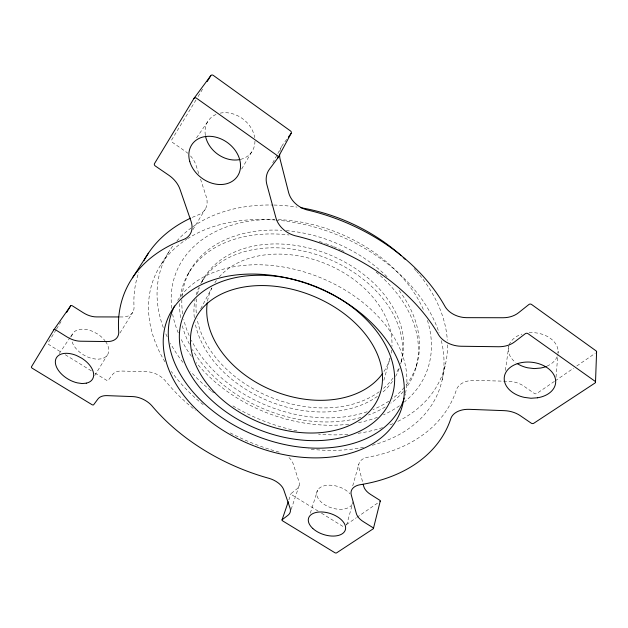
<?xml version="1.0" encoding="UTF-8"?>
<svg xmlns="http://www.w3.org/2000/svg" width="628" height="628" viewBox="0 0 628 628"><rect width="100%" height="100%" fill="white"/><g stroke="black" fill="none" stroke-linecap="round" stroke-linejoin="round"><path stroke-width="0.47" stroke-dasharray="3.14 2.35" d="M556.008 377.255L557.9 354.137M557.978 353.171L558.135 351.248M505.375 370.426L508.845 345.902A24.947 17.89 5.4 0 0 515.745 362.529M442.167 379.807L445.629 363.541M416.136 367.16L417.18 362.937M400.672 363.887L401.787 359.687M346.601 525.11L353.046 501.827M383.849 380.317L390.137 357.842M352.74 485.837L358.839 464.163M310.334 513.139L317.58 490.209M291.149 509.387L299.109 485.742M288.864 499.966L291.031 493.639M200.701 308.78L211.707 288.197M272.733 162.864L277.372 154.347M277.835 153.491L281.548 146.669M201.981 281.587L204.076 277.788M187.921 274.31L190.096 270.535M241.647 169.042L251.569 152.133M192.859 229.683L205.372 209.006M56.057 329.833L48.011 343.045A1.437 0.856 31.9 0 0 48.788 344.536L61.991 352.701M56.559 329.001L61.583 320.743M196.022 99.907L171.593 140.036A1.884 1.452 39.7 0 0 172.378 142.352L185.378 151.372A22.875 17.443 37.6 0 1 187.803 153.248M198.063 96.563L203.66 87.363M94.742 375.505L107.294 355.15M161.066 264.443L169.827 250.305M119.972 332.997L132.681 312.414M59.244 353.58L70.053 337.558M70.595 336.757L72.754 333.554M196.54 137.854L207.923 121.314M286.737 139.33L282.914 144.487A23.683 19.908 30.1 0 0 279.876 151.544M346.444 524.545L356.037 517.943M356.83 517.394L378.409 502.541M554.398 381.4L536.775 393.528A1.711 1.177 6.4 0 1 534.365 393.458L523.713 386.063A20.936 14.35 8 0 0 508.272 381.29L474.281 380.387A20.583 14.161 9.9 0 0 456.556 389.407A169.285 119.713 21.9 0 1 367.38 457.294A17.843 11.123 15.9 0 0 358.918 467.585L362.709 482.445M555.199 380.851L573.623 368.165M576.826 365.959L595.25 353.281M119.893 316.959L122.821 316.967A19.374 12.709 31.8 0 0 134.054 307.39A169.293 119.728 21.9 0 1 138.898 272.05M65.296 354.741L91.704 371.077M95.009 373.118L106.556 380.262A1.397 0.84 29 0 0 108.252 380.317L112.569 374.484A17.506 10.684 28.3 0 1 121.392 371.038L146.976 371.713A17.647 10.959 27.4 0 1 165.078 380.49A169.332 119.744 21.9 0 0 195.347 410.202M318.176 511.129L291.573 494.676A1.311 0.769 19.6 0 1 291.164 493.482L296.887 488.929A16.626 9.907 20.1 0 0 298.999 481.747L293.009 463.338A16.94 10.299 20.5 0 0 288.001 456.744M321.505 513.186L342.291 526.044A1.303 0.746 17.3 0 0 343.822 526.303M198.723 173.564L196.007 165.227A22.875 17.443 37.6 0 0 190.017 155.352M200.528 179.121L206.259 196.721A22.239 16.76 34.9 0 1 199.076 214.556A169.293 119.728 21.9 0 0 191.501 217.751M279.138 452.129A169.332 119.744 21.9 0 1 228.89 432.158M441.311 340.635A153.193 108.149 21.9 0 1 371.909 445.354M363.51 447.309A153.193 108.149 21.9 0 1 308.85 448.989M203.205 404.66A153.193 108.149 21.9 0 1 171.279 371.423M164.936 361.814A153.193 108.149 21.9 0 1 186.681 239.252M187.513 238.719A153.193 108.149 21.9 0 1 274.993 219.988M275.935 220.067A153.193 108.149 21.9 0 1 439.098 332.887M105.567 341.491A20.371 12.576 30.8 0 1 101.406 358.8L97.332 359.263L92.606 358.612A20.371 12.576 30.8 0 1 71.875 341.043M71.6 336.671A20.371 12.576 30.8 0 1 92.465 331.309L97.246 333.798A20.371 12.576 30.8 0 1 104.994 340.714M557.099 356.79A24.947 17.89 5.4 0 1 546.258 366.454M509.127 345.015A24.947 17.89 5.4 0 1 521.962 334.08M529.121 332.707A24.947 17.89 5.4 0 1 558.064 353.132M254.96 141.19A26.737 21.666 37.7 0 1 240.909 159.3M205.317 135.099A26.737 21.666 37.7 0 1 216.833 114.123M220.2 113.142A26.737 21.666 37.7 0 1 254.693 137.658M352.025 504.567A18.785 11.163 17.7 0 1 325.32 505.124A18.785 11.163 17.7 0 1 321.701 486.669A18.785 11.163 17.7 0 1 349.898 493.71M447.497 344.882A150.359 108.149 21.9 0 1 396.92 421.812M392.798 423.704A150.359 108.149 21.9 0 1 389.423 425.117M382.483 427.644A150.359 108.149 21.9 0 1 357.513 433.391M347.912 434.411A150.359 108.149 21.9 0 1 318.561 434.129M296.918 430.879A150.359 108.149 21.9 0 1 231.002 404.746M213.701 392.83A150.359 108.149 21.9 0 1 211.565 391.15M210.859 390.585A150.359 108.149 21.9 0 1 190.755 371.713M182.944 362.403A150.359 108.149 21.9 0 1 170.463 343.351M167.127 336.741A150.359 108.149 21.9 0 1 164.913 331.717M163.272 327.494A150.359 108.149 21.9 0 1 172.865 245.956M176.821 241.081A150.359 108.149 21.9 0 1 192.05 227.305M192.843 226.739A150.359 108.149 21.9 0 1 273.086 205.026M273.989 205.05A150.359 108.149 21.9 0 1 297.06 207.107M414.08 268.494A150.359 108.149 21.9 0 1 415.995 270.652M416.623 271.375A150.359 108.149 21.9 0 1 418.46 273.557M419.661 275.025A150.359 108.149 21.9 0 1 447.324 340.258M427.448 320.398A134.745 96.775 21.9 0 1 404.44 401.983M399.447 405.782A134.745 96.775 21.9 0 1 383.504 414.802M377.404 417.306A134.745 96.775 21.9 0 1 357.324 422.864M348.689 424.19A134.745 96.775 21.9 0 1 196.211 362.576M191.446 356.327A134.745 96.775 21.9 0 1 180.958 338.869M178.25 332.84A134.745 96.775 21.9 0 1 172.676 314.424M171.719 308.238A134.745 96.775 21.9 0 1 274.719 219.494M278.267 219.596A134.745 96.775 21.9 0 1 423.602 310.083M177.677 300.427A123.928 85.377 21.9 0 1 319.887 277.443A123.928 85.377 21.9 0 1 405.594 392.743M405.398 393.638A123.928 85.377 21.9 0 1 404.966 395.412M399.149 290.56A123.072 88.305 21.9 0 1 405.476 385.945M404.299 387.382A123.072 88.305 21.9 0 1 391.958 398.961M388.811 401.174A123.072 88.305 21.9 0 1 372.891 409.597M367.176 411.733A123.072 88.305 21.9 0 1 191.367 340.266M189.138 335.548A123.072 88.305 21.9 0 1 183.768 319.519M182.677 313.851A123.072 88.305 21.9 0 1 181.861 299.76M182.034 296.973A123.072 88.305 21.9 0 1 281.815 230.311M286.313 230.633A123.072 88.305 21.9 0 1 387.35 277.058M389.894 358.682A95.958 68.711 21.9 0 1 383.182 372.671M207.523 301.15A95.958 68.711 21.9 0 1 212.217 287.255M214.87 282.71A95.958 68.711 21.9 0 1 216.393 280.52M219.203 277.011A95.958 68.711 21.9 0 1 324.99 263.454A95.958 68.711 21.9 0 1 391.951 346.46M391.66 350.047A95.958 68.711 21.9 0 1 391.134 353.564M398.45 368.84A107.561 77.079 21.9 0 1 396.213 373.134M393.042 378.009A107.561 77.079 21.9 0 1 382.515 389.187M379.218 391.754A107.561 77.079 21.9 0 1 271.225 397.493A107.561 77.079 21.9 0 1 197.066 318.71M196.274 312.925A107.561 77.079 21.9 0 1 196.611 298.732M197.506 293.975A107.561 77.079 21.9 0 1 199.437 287.475M201.721 282.098A107.561 77.079 21.9 0 1 329.449 254.748A107.561 77.079 21.9 0 1 400.64 363.439M376.148 272.128A123.677 88.305 21.9 0 1 406.638 387.193M403.231 391.597A123.677 88.305 21.9 0 1 390.844 403.152M385.239 406.936A123.677 88.305 21.9 0 1 368.463 415.014M360.896 417.455A123.677 88.305 21.9 0 1 192.333 349.513M189.358 344.081A123.677 88.305 21.9 0 1 182.144 325.202M180.581 317.65A123.677 88.305 21.9 0 1 179.765 302.618M180.283 297.068A123.677 88.305 21.9 0 1 289.037 234.974M319.275 241.474A123.677 88.305 21.9 0 1 324.7 243.272M325.602 243.593A123.677 88.305 21.9 0 1 332.738 246.317M333.617 246.678A123.677 88.305 21.9 0 1 340.611 249.756M341.475 250.164A123.677 88.305 21.9 0 1 344.05 251.404M399.196 368.55A108.087 77.079 21.9 0 1 395.562 376.486M392.476 381.408A108.087 77.079 21.9 0 1 381.353 393.364M377.357 396.417A108.087 77.079 21.9 0 1 269.122 401.253A108.087 77.079 21.9 0 1 195.025 322.533M194.303 317.564A108.087 77.079 21.9 0 1 195.01 299.674M196.14 294.964A108.087 77.079 21.9 0 1 198.793 287.671M200.748 283.723A108.087 77.079 21.9 0 1 326.379 258.124A108.087 77.079 21.9 0 1 400.876 363.094"/><path stroke-width="0.94" d="M595.509 382.146L596.6 351.813M373.432 528.47L380.262 501.073M282.066 519.843L288.252 501.772M277.819 158.013L291.109 133.426A1.939 1.649 33.9 0 0 290.513 130.969L213.308 75.399A2.033 1.672 44.9 0 0 210.78 75.658L193.934 98.478L154.472 163.641A1.955 1.468 38.4 0 0 155.32 166.004L168.869 175.275A23.707 17.568 36.5 0 1 180.04 189.413L191.085 221.409A23.024 16.838 33.9 0 1 183.965 239.362A174.804 119.548 21.9 0 0 118.739 332.094A19.978 12.646 31.2 0 1 107.412 341.561L80.51 341.208A19.735 12.222 32 0 1 66.874 336.859L55.657 329.865A1.562 0.95 32.3 0 0 53.827 329.849L31.471 366.783A1.484 0.848 31.4 0 0 32.295 368.275L91.947 404.636A1.437 0.832 28.7 0 0 93.674 404.715L97.976 398.945A18.008 10.582 27.9 0 1 106.925 395.624L133.081 396.613A18.149 10.857 27.1 0 1 151.725 405.594A174.843 119.571 21.9 0 0 269.396 478.442A17.403 10.189 20.6 0 1 283.73 489.777L290.073 508.146A17.074 9.789 20.2 0 1 288.001 515.25L282.2 519.686A1.35 0.761 19.7 0 0 282.631 520.879L334.818 552.687A1.335 0.738 17.5 0 0 336.608 552.86L373.181 528.831A1.413 0.816 16.1 0 0 372.859 527.606L363.377 521.687A17.922 10.511 16 0 1 356.296 513.421L351.256 494.895A18.353 11.029 16.2 0 1 359.836 484.769A174.796 119.54 21.9 0 0 450.983 418.146A21.258 14.146 10.6 0 1 469.195 409.33L504.268 410.657A21.635 14.35 8.8 0 1 520.22 415.642L531.249 423.186A1.774 1.177 7.3 0 0 533.737 423.296L594.944 383.064A1.931 1.319 2.9 0 0 594.944 381.196L528.054 333.688A1.923 1.405 5.3 0 0 525.346 333.664L514.544 341.93A23.691 17.474 7.3 0 1 498.71 346.742L460.952 346.248A23.118 17.113 10.1 0 1 438.752 335.085A174.859 119.595 21.9 0 0 295.042 235.728A23.84 19.052 26.3 0 1 276.006 218.151L266.822 184.381A24.594 20.12 29.2 0 1 269.475 169.183L277.819 158.013A2.01 1.664 32.6 0 0 277.176 155.508L196.533 98.235A2.112 1.696 42.9 0 0 193.934 98.478M66.615 312.485L70.634 305.875A1.515 0.958 32.9 0 1 72.424 305.867L83.265 312.728A19.146 12.285 32.6 0 0 96.524 316.912L118.92 316.959M207.224 81.514L210.78 75.658M132.508 277.804L148.396 253.202M53.827 329.849L70.634 305.875M288.378 137.116L291.109 133.426M363.188 484.298L363.659 486.158A17.427 10.621 15.7 0 0 370.504 494.385L379.712 500.21A1.374 0.824 15.8 0 1 380.011 501.442M143.906 260.706A169.293 119.728 21.9 0 1 190.684 218.128M279.601 154.143A23.683 19.908 30.1 0 0 280.166 159.481L288.652 192.702A22.977 18.887 26.8 0 0 306.896 209.885A169.348 119.767 21.9 0 1 445.213 306.833A22.318 17.019 9.2 0 0 466.635 317.666L503.161 317.744A22.859 17.356 6.2 0 0 518.485 312.791L528.949 304.47A1.853 1.397 4.1 0 1 531.571 304.462L596.058 350.871A1.86 1.311 1.7 0 1 596.349 352.465M546.258 366.454A24.947 17.89 5.4 0 1 540.394 368.071L534.185 368.597L527.724 367.804A24.947 17.89 5.4 0 1 517.197 363.549M240.077 159.496A26.737 21.666 37.7 0 1 205.466 135.986M300.788 207.711A150.359 108.149 21.9 0 1 401.221 255.682M403.231 257.519A150.359 108.149 21.9 0 1 405.209 259.38M404.228 398.034A123.928 85.377 21.9 0 1 255.91 435.761A123.928 85.377 21.9 0 1 174.529 305.977M326.254 291.227A111.831 76.969 21.9 0 1 361.83 430.141A111.831 76.969 21.9 0 1 185.488 364.648A111.831 76.969 21.9 0 1 296.604 280.221M297.531 280.465A111.831 76.969 21.9 0 1 304.87 282.631M305.781 282.93A111.831 76.969 21.9 0 1 312.124 285.159M313.027 285.497A111.831 76.969 21.9 0 1 318.38 287.648M319.267 288.032A111.831 76.969 21.9 0 1 325.39 290.811M382.688 373.385A95.958 68.711 21.9 0 1 273.714 390.961A95.958 68.711 21.9 0 1 207.248 302.853M86.287 383.159L82.135 383.567L77.299 382.86A20.975 12.474 30.4 0 1 55.343 362.183A20.975 12.474 30.4 0 1 76.632 355.566L81.569 358.109A20.975 12.474 30.4 0 1 93.47 372.883A20.975 12.474 30.4 0 1 86.287 383.159M537.395 397.799L530.974 398.254L524.302 397.375A25.826 17.961 6.4 0 1 508.327 369.099A25.826 17.961 6.4 0 1 550.528 370.473A25.826 17.961 6.4 0 1 537.395 397.799M189.789 161.584A27.75 21.901 36.3 0 0 233.169 180.683A27.75 21.901 36.3 0 0 221.103 138.961A27.75 21.901 36.3 0 0 189.789 161.584M312.76 528.438A19.295 11.029 17.9 0 0 344.56 531.531A19.295 11.029 17.9 0 0 323.553 512.095A19.295 11.029 17.9 0 0 312.76 528.438M197.53 410.602A125.333 85.29 21.9 0 0 399.863 413.224A125.333 85.29 21.9 0 0 253.955 274.067A125.333 85.29 21.9 0 0 197.53 410.602M214.721 392.555A99.758 68.609 21.9 0 0 377.624 399.644A99.758 68.609 21.9 0 0 267.033 285.677A99.758 68.609 21.9 0 0 214.721 392.555"/></g></svg>
